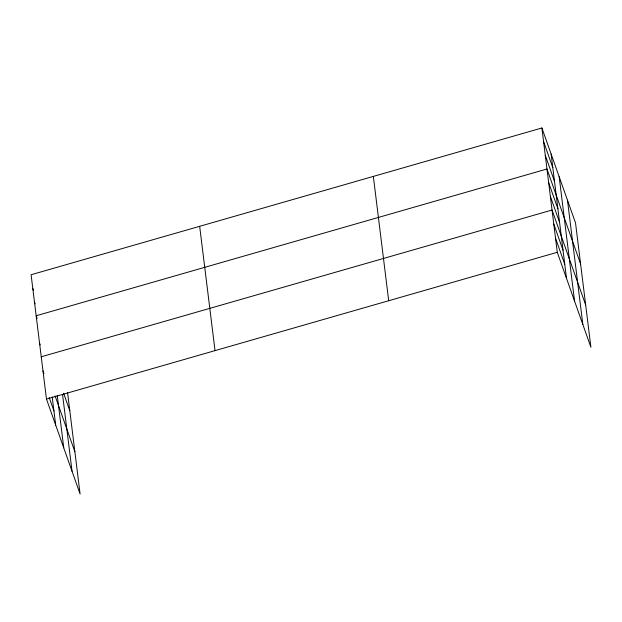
<?xml version="1.0" encoding="UTF-8"?>
<svg xmlns="http://www.w3.org/2000/svg" width="622" height="622" viewBox="0 0 622 622"><rect width="100%" height="100%" fill="white"/><g stroke="black" fill="none" stroke-linecap="round" stroke-linejoin="round"><path stroke-width="0.93" d="M541.902 127.976L557.273 252.291L590.9 347.255L575.529 222.94L541.902 127.976L31.1 274.745L46.471 399.06L80.098 494.023L67.549 392.498M41.246 356.795L552.048 210.026L585.675 304.99M46.471 399.06L557.273 252.291M543.589 141.653L552.81 167.691M545.284 155.329L554.505 181.36M580.606 263.969L546.971 169.005L36.169 315.766L37.126 318.464M548.666 182.674L557.887 208.712M550.353 196.35L559.575 222.388M553.79 224.114L563.003 250.153M555.532 238.203L564.753 264.241M32.787 288.421L33.425 290.21M34.482 302.09L35.12 303.886M63.607 393.236L69.804 410.73M39.551 343.119L40.189 344.915M55.109 395.95L74.873 451.759M42.988 370.883L43.937 373.573M49.177 397.536L53.951 411.002M567.474 200.198L582.845 324.513M559.178 176.757L574.549 301.071M551.123 154.015L566.494 278.329M373.34 176.407L388.703 300.721M199.662 226.307L215.033 350.629M62.534 394.364L72.043 471.274M57.278 395.545L63.747 447.84M52.201 396.914L55.692 425.09"/></g></svg>
